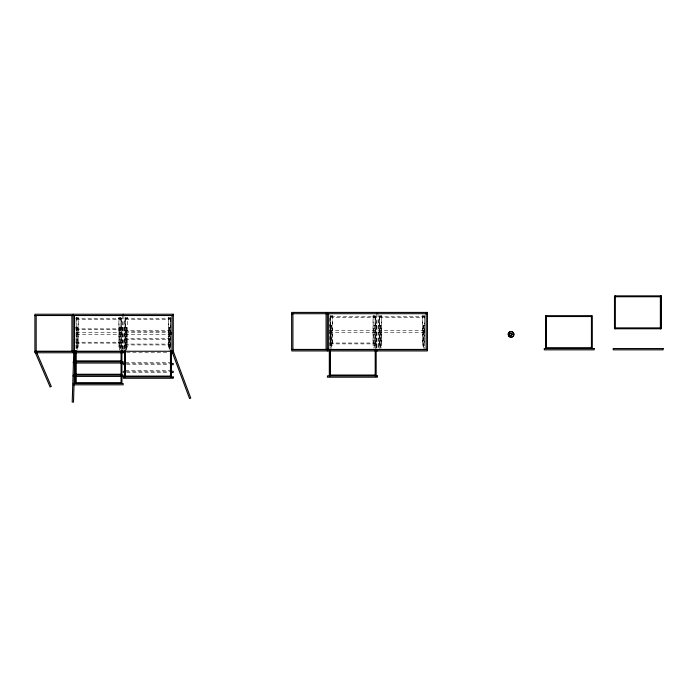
<?xml version="1.0" encoding="UTF-8"?>
<svg xmlns="http://www.w3.org/2000/svg" width="698" height="698" viewBox="0 0 698 698"><rect width="100%" height="100%" fill="white"/><g stroke="black" fill="none" stroke-linecap="round" stroke-linejoin="round"><path stroke-width="0.52" stroke-dasharray="3.49 2.62" d="M330.049 334.351L330.049 333.435M330.049 329.709L330.049 328.793M424.559 315.784L422.421 315.784L422.421 345.274L424.559 345.274L424.436 315.784M330.233 316.587L332.37 316.587M373.029 316.56L375.175 316.56M379.616 316.587L381.762 316.587M422.421 316.56L424.559 316.56M424.986 316.779L378.735 316.779L378.735 348.59M127.612 317.625L125.466 317.625L125.439 350.064M330.18 317.634L375.21 317.634M379.599 317.634L424.628 317.634M76.073 318.401L78.22 318.401M118.878 318.375L121.024 318.375M125.466 318.401L127.612 318.401M168.27 318.375L170.408 318.375M75.672 318.593L121.914 318.593L121.914 350.073M171.333 318.593L124.584 318.593L124.584 350.064M76.03 319.457L121.059 319.457M125.439 319.457L170.469 319.457M329.622 325.486L331.576 325.486L331.576 348.381M376.754 325.451L373.831 325.451L373.954 348.354M378.037 325.486L380.96 325.486L380.96 348.381M425.169 325.451L423.215 325.451L423.215 348.354M75.471 327.301L77.417 327.301L77.417 350.195M122.604 327.275L119.681 327.275L119.681 350.169M123.886 327.301L126.809 327.301L126.809 350.195M171.019 327.275L169.064 327.275L169.064 350.169M75.672 328.863L121.914 328.863M76.03 329.718L121.059 329.718M124.584 330.547L171.333 330.547M329.369 330.512L425.318 330.512M125.439 331.41L170.469 331.41M170.591 332.318L171.342 332.318M76.309 332.335L171.342 332.449M170.591 332.51L171.342 332.571M170.591 332.649L171.342 332.728M329.369 332.632L425.318 332.632M170.591 332.824L171.342 332.824M170.591 332.92L171.342 333.025M170.591 333.129L171.342 333.129M170.591 333.243L171.342 333.243M170.591 333.461L171.342 333.347M170.591 333.574L171.342 333.574M170.591 333.688L171.342 333.688M170.591 333.888L171.342 333.792M170.591 333.993L171.342 333.993M170.591 334.159L171.342 334.08M170.591 334.359L171.342 334.237M76.309 334.447L171.342 334.403M124.584 338.39L171.333 338.39M125.439 339.254L170.469 339.254M75.672 342.229L121.914 342.229M329.822 343.023L376.065 343.023M76.03 343.093L121.059 343.093M375.175 343.538L376.623 343.538M378.168 343.564L379.616 343.564M330.18 343.878L375.21 343.878M124.584 344.079L171.333 344.079M125.439 344.934L170.469 344.934M121.024 345.362L122.473 345.362M124.017 345.388L125.466 345.388M375.175 345.274L373.029 345.274L373.029 315.784L375.175 315.784L375.21 348.59M379.616 345.301L381.762 345.301L381.762 315.81L379.616 315.81L379.599 348.59M76.073 347.124L78.22 347.124L78.22 317.625L76.073 317.625L76.03 350.073M121.024 347.098L118.878 347.098L118.878 317.599L121.024 317.599L121.059 350.073M125.466 347.124L127.612 347.124L127.481 317.625M170.408 347.098L168.27 347.098L168.27 317.599L170.408 317.599L170.469 350.064M126.565 352.76L168.864 352.76M125.439 362.576L170.469 362.576M126.172 363.431L170.827 363.431M126.565 364.714L168.864 364.714M125.439 370.411L170.469 370.411M126.172 371.275L170.827 371.275M126.565 372.558L168.864 372.558M424.742 328.802L424.742 334.359M424.628 316.779L424.628 348.59M424.288 316.56L424.288 317.18L423.913 316.56M423.852 325.451L423.852 348.354M423.346 325.451L423.346 348.354M422.543 315.784L422.543 345.274M381.632 315.81L381.632 345.301M380.838 325.486L380.838 348.381M380.27 316.587L379.887 317.206L379.887 316.587M380.323 325.486L380.323 348.381M379.747 315.81L379.747 345.301M379.241 316.779L379.241 348.59M378.037 313.699L378.037 348.354M376.754 313.699L376.754 348.354M376.623 325.451L376.623 348.197M376.065 348.59L376.065 316.779L329.822 316.779L329.822 348.59M375.568 316.779L375.568 348.59M375.044 315.784L375.044 345.274M374.905 316.56L374.521 317.18L374.521 316.56M374.468 325.451L374.468 348.354M373.16 315.784L373.16 345.274M332.248 315.81L332.248 345.301M331.445 325.486L331.445 348.381M330.939 325.486L330.939 348.381M330.887 316.587L330.503 317.206L330.503 316.587M330.355 315.81L330.355 345.301M330.18 316.779L330.18 348.59M170.827 318.593L170.827 350.064M170.591 330.625L170.591 336.183M170.286 317.599L170.286 347.098M170.138 318.375L170.138 318.995L169.754 318.375M169.701 327.275L169.701 350.169M169.195 327.275L169.195 350.169M168.393 317.599L168.393 347.098M126.678 327.301L126.678 350.195M126.172 327.301L126.172 350.195M126.12 318.401L126.12 319.03L125.736 318.401M125.596 317.625L125.596 347.124M125.082 318.593L125.082 350.064M124.017 327.301L124.017 350.047M123.886 315.522L123.886 350.178M122.604 315.522L122.604 350.178M122.473 327.275L122.473 350.012M121.417 318.593L121.417 350.073M120.894 317.599L120.894 347.098M120.745 318.375L120.37 318.995L120.37 318.375M120.309 327.275L120.309 350.169M119.803 327.275L119.803 350.169M119.009 317.599L119.009 347.098M78.089 317.625L78.089 347.124M77.295 327.301L77.295 350.195M76.728 318.401L76.352 319.03L76.352 318.401M76.789 327.301L76.789 350.195M76.204 317.625L76.204 347.124M332.37 315.81L330.233 315.81L330.233 345.301L332.37 345.301L332.37 315.81"/><path stroke-width="1.05" d="M508.362 333.731L508.449 333.4A2.792 2.792 0 0 1 512.629 332.03A2.792 2.792 0 0 1 512.951 336.41A2.792 2.792 0 0 1 508.606 335.659L508.484 335.45M511.206 335.459C504.314 336.017 515.019 335.825 511.774 333.539M615.339 296.746L660.369 296.746M291.624 313.699L427.429 313.699M34.9 315.522L173.279 315.522M546.403 316.534L591.433 316.534M615.339 327.903L660.369 327.903M546.403 347.7L591.433 347.7M74.494 350.972L75.532 350.972M121.565 350.946L122.604 350.946M123.886 350.972L124.925 350.972M170.958 350.946L171.987 350.946M170.469 351.478L173.209 351.478M171.036 352.76L173.209 352.76M76.03 360.883L121.059 360.883M74.363 361.739L123.171 361.739L123.171 363.03L74.363 363.03M170.469 363.431L173.209 363.431L173.209 364.714L171.036 364.714M170.469 371.275L173.209 371.275L173.209 372.558L171.036 372.558M76.03 374.25L121.059 374.25M330.18 375.044L375.21 375.044M74.363 375.114L123.171 375.114L123.171 376.397L73.281 376.397L73.281 375.114M125.439 376.1L170.469 376.1M76.03 382.661L121.059 382.661M73.281 383.516L123.171 383.516L123.171 384.807L73.281 384.807M511.39 333.374L508.423 333.522A2.792 2.792 0 0 0 510.788 337.213A2.792 2.792 0 0 0 513.841 334.045A2.792 2.792 0 0 0 510.02 331.855M511.494 333.408L512.044 333.888M509.078 334.665L509.461 334.307L508.921 334.682M660.727 295.882L660.727 328.767M660.369 295.882L660.369 328.767M615.339 295.882L615.339 328.767M592.288 348.555L592.288 315.679L545.539 315.679L545.539 348.555M591.433 315.679L591.433 348.555M546.403 315.679L546.403 348.555M546.045 315.679L546.045 348.555M426.138 313.699L426.138 349.436M377.4 312.416L377.4 313.699M376.065 350.448L376.065 375.899M375.568 350.448L375.568 374.843M375.21 350.448L375.21 375.899M330.18 350.448L330.18 375.899M329.822 350.448L329.822 374.843M329.325 350.448L329.325 375.899M328.653 313.699L328.653 349.436M327.362 312.416L327.362 349.436M326.079 313.699L326.079 349.436M292.916 313.699L292.916 349.436M171.987 315.522L171.987 351.26M171.333 350.44L171.333 376.955M170.827 350.44L170.827 376.955M170.469 350.44L170.469 376.955M125.439 350.44L125.439 376.955M124.584 350.44L124.584 376.955M123.319 351.478L123.319 352.76M123.319 363.431L123.319 364.714M123.319 371.275L123.319 372.558M123.241 314.24L123.241 315.522M121.914 350.64L121.914 383.516M121.059 350.614L121.059 351.478M121.059 352.193L121.059 361.739M121.059 362.384L121.059 375.114M121.059 376.091L121.059 383.516M76.03 350.614L76.03 351.478M76.03 352.193L76.03 361.739M76.03 362.384L76.03 375.114M76.03 376.091L76.03 383.516M75.672 350.64L75.672 383.516M75.166 350.64L75.166 383.516M74.494 315.522L74.494 351.26M73.281 361.739L73.281 363.03M73.211 314.24L73.211 351.26M71.92 315.522L71.92 351.26M36.183 315.522L36.183 351.26M508.563 333.225A2.792 2.792 0 0 1 509.758 331.986M508.484 335.398A2.792 2.792 0 0 1 508.362 333.679M73.77 352.211L72.208 402.074L73.491 402.118L75.061 352.254L73.77 352.211M511.215 334.29L511.861 334.429L511.215 334.29M36.235 351.495L35.048 352.001L50.116 386.989L51.294 386.474L36.235 351.495M173.279 351.356L172.074 351.801L189.542 398.532L190.755 398.087L173.279 351.356M661.224 295.882L614.484 295.882L614.484 328.767L661.224 328.767L661.224 295.882M427.429 312.416L291.624 312.416L291.624 349.436L427.429 349.436L427.429 312.416M173.279 314.24L34.9 314.24L34.9 351.26L173.279 351.26L173.279 314.24M594.164 348.555L544.274 348.555L544.274 349.838L594.164 349.838L594.164 348.555M663.1 348.555L613.21 348.555L613.21 349.838L663.1 349.838L663.1 348.555M327.292 349.654L291.773 349.654L291.773 350.937L327.292 350.937L327.292 349.654M377.321 349.654L327.432 349.654L327.432 350.937L377.321 350.937L377.321 349.654M427.359 349.654L377.47 349.654L377.47 350.937L427.359 350.937L427.359 349.654M73.142 351.478L35.04 351.478L35.04 352.76L73.142 352.76L73.142 351.478M123.171 351.478L73.281 351.478L73.281 352.76L123.171 352.76L123.171 351.478M377.321 375.899L327.432 375.899L327.432 377.19L377.321 377.19L377.321 375.899M173.209 376.955L123.319 376.955L123.319 378.246L173.209 378.246L173.209 376.955"/></g></svg>
